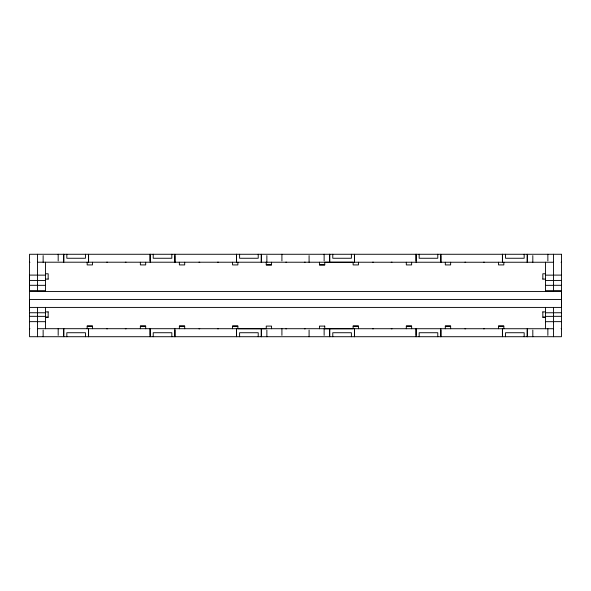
<?xml version="1.0" encoding="UTF-8"?>
<svg xmlns="http://www.w3.org/2000/svg" width="591" height="591" viewBox="0 0 591 591"><rect width="100%" height="100%" fill="white"/><g stroke="black" fill="none" stroke-linecap="round" stroke-linejoin="round"><path stroke-width="0.89" d="M29.55 310.076L29.55 299.438L561.45 299.438M29.55 276.411L29.55 291.459L561.45 291.459M29.55 262.249L29.934 262.249M37.529 262.205L553.471 262.249M561.066 262.249L561.45 262.249M266.245 264.886L271.565 264.886M319.435 264.886L324.755 264.886M45.507 273.788L48.167 273.773L48.167 279.107M545.493 273.788L542.833 273.773L542.833 279.107M29.55 275.103L37.529 275.103M553.471 275.103L561.45 275.103M37.529 275.14L45.507 275.14M545.493 275.14L553.471 275.14M45.507 279.107L48.167 279.092M542.833 279.092L545.493 279.107M29.55 280.422L45.507 280.459M545.493 280.459L561.45 280.422M29.55 285.298L37.529 285.298M553.471 285.298L561.45 285.298M37.529 285.335L45.507 285.335M545.493 285.335L553.471 285.335M29.55 290.617L37.529 290.617M553.471 290.617L561.45 290.617L561.45 307.416L29.55 307.416M45.507 290.654L37.529 290.654L37.529 254.27M545.493 290.654L553.471 290.654L553.471 254.27M45.507 311.908L48.167 311.908M542.833 311.908L545.493 311.908M29.55 312.735L45.507 312.779M545.493 312.779L561.45 312.735M29.55 316.325L37.529 316.325M553.471 316.325L561.45 316.325M37.529 316.362L45.507 316.362M545.493 316.362L553.471 316.362M48.167 317.212L45.507 317.212L48.167 317.227L48.167 311.893M542.833 317.212L545.493 317.212L542.833 317.227L542.833 311.893M29.55 321.644L37.529 321.644M553.471 321.644L561.45 321.644M37.529 321.681L45.507 321.681M545.493 321.681L553.471 321.681M87.172 328.751L87.172 326.077L92.492 326.077L92.492 328.751M140.363 328.751L140.363 326.077L145.681 326.077L145.681 328.751M179.369 328.751L179.369 326.077L184.688 326.077L184.688 328.751M232.559 328.751L232.559 326.077L237.877 326.077L237.877 328.751L266.245 328.773L266.245 326.092L271.565 326.092L271.565 328.773M324.755 326.092L324.755 328.773L353.123 328.751L353.123 326.077L358.442 326.077L358.442 328.751M406.312 328.751L406.312 326.077L411.632 326.077L411.632 328.751M445.318 328.751L445.318 326.077L450.637 326.077L450.637 328.751M498.508 328.751L498.508 326.077L503.827 326.077L503.827 328.751M87.172 326.092L92.492 326.092M140.363 326.092L145.681 326.092M179.369 326.092L184.688 326.092M232.559 326.092L237.877 326.092M324.755 326.114L319.435 326.092L319.435 328.773M353.123 326.092L358.442 326.092M406.312 326.092L411.632 326.092M445.318 326.092L450.637 326.092M498.508 326.092L503.827 326.092M29.55 328.736L29.934 328.736M37.529 328.692L553.471 328.736M561.066 328.736L561.45 328.736M553.471 307.416L553.471 336.715M547.864 254.27L547.864 260.919M547.864 328.736L547.864 335.385M545.493 262.205L545.493 291.503M545.493 307.446L545.493 328.751M532.816 255.6L532.816 262.249M532.816 330.066L532.816 336.715M527.32 255.6L527.32 262.249M527.32 330.066L527.32 336.715M527.209 254.27L527.209 262.249M527.209 328.736L527.209 336.715M524.173 254.27L524.173 258.26L505.556 258.26L505.556 254.27M524.173 336.715L524.173 332.726L505.556 332.726L505.556 336.715M503.827 262.249L503.827 264.923L498.508 264.923L498.508 262.249M502.52 254.27L502.52 262.249M502.52 328.736L502.52 336.715M502.409 254.27L502.409 260.919M502.409 328.736L502.409 335.385M450.637 262.249L450.637 264.923L445.318 264.923L445.318 262.249M440.93 255.6L440.93 262.249M440.93 330.066L440.93 336.715M440.82 254.27L440.82 262.249M440.82 328.736L440.82 336.715M437.783 254.27L437.783 258.26L419.167 258.26L419.167 254.27M437.783 336.715L437.783 332.726L419.167 332.726L419.167 336.715M416.13 254.27L416.13 262.249M416.13 328.736L416.13 336.715M416.02 254.27L416.02 260.919M416.02 328.736L416.02 335.385M411.632 262.249L411.632 264.923L406.312 264.923L406.312 262.249M358.442 262.249L358.442 264.923L353.123 264.923L353.123 262.249L324.755 262.249L324.755 264.908L319.435 264.908L319.435 262.227M354.541 255.6L354.541 262.249M354.541 330.066L354.541 336.715M354.43 254.27L354.43 262.249M354.43 328.736L354.43 336.715M351.394 254.27L351.394 258.26L332.777 258.26L332.777 254.27M351.394 336.715L351.394 332.726L332.777 332.726L332.777 336.715M329.741 254.27L329.741 262.249M329.741 328.736L329.741 336.715M329.63 254.27L329.63 260.919M329.63 328.736L329.63 335.385M324.134 254.27L324.134 260.919M324.134 328.736L324.134 335.385M309.086 255.6L309.086 262.249M309.086 330.066L309.086 336.715M281.914 254.27L281.914 260.919M281.914 328.736L281.914 335.385M271.565 262.227L271.565 264.908L266.245 264.908L266.245 262.227M266.866 255.6L266.866 262.249M266.866 330.066L266.866 336.715M261.37 255.6L261.37 262.249M261.37 330.066L261.37 336.715M261.259 254.27L261.259 262.249M261.259 328.736L261.259 336.715M258.223 254.27L258.223 258.26L239.606 258.26L239.606 254.27M258.223 336.715L258.223 332.726L239.606 332.726L239.606 336.715M237.877 262.249L237.877 264.923L232.559 264.923L232.559 262.249M236.57 254.27L236.57 262.249M236.57 328.736L236.57 336.715M236.459 254.27L236.459 260.919M236.459 328.736L236.459 335.385M184.688 262.249L184.688 264.923L179.369 264.923L179.369 262.249M174.98 255.6L174.98 262.249M174.98 330.066L174.98 336.715M174.87 254.27L174.87 262.249M174.87 328.736L174.87 336.715M171.833 254.27L171.833 258.26L153.217 258.26L153.217 254.27M171.833 336.715L171.833 332.726L153.217 332.726L153.217 336.715M150.18 254.27L150.18 262.249M150.18 328.736L150.18 336.715M150.07 254.27L150.07 260.919M150.07 328.736L150.07 335.385M145.681 262.249L145.681 264.923L140.363 264.908L140.363 262.249M92.492 262.249L92.492 264.923L87.172 264.923L87.172 262.249M88.591 255.6L88.591 262.249M88.591 330.066L88.591 336.715M88.48 254.27L88.48 262.249M88.48 328.736L88.48 336.715M85.444 254.27L85.444 258.26L66.827 258.26L66.827 254.27M85.444 336.715L85.444 332.726L66.827 332.726L66.827 336.715M63.791 254.27L63.791 262.249M63.791 328.736L63.791 336.715M63.68 254.27L63.68 260.919M63.68 328.736L63.68 335.385M58.184 254.27L58.184 260.919M58.184 328.736L58.184 335.385M45.507 262.205L45.507 291.503M45.507 307.446L45.507 328.751M43.136 255.6L43.136 262.249M43.136 330.066L43.136 336.715M37.529 307.416L37.529 336.715M125.292 328.751A1.995 1.995 0 0 1 126.023 328.892M106.831 328.892A1.995 1.995 0 0 1 107.562 328.751M217.488 328.751A1.995 1.995 0 0 1 218.219 328.892M199.027 328.892A1.995 1.995 0 0 1 199.758 328.751M126.023 262.123A1.995 1.995 0 0 1 125.292 262.264M107.562 262.264A1.995 1.995 0 0 1 106.831 262.123M218.219 262.123A1.995 1.995 0 0 1 217.488 262.264M199.758 262.264A1.995 1.995 0 0 1 199.027 262.123M391.242 328.751A1.995 1.995 0 0 1 391.973 328.892M372.781 328.892A1.995 1.995 0 0 1 373.512 328.751M483.438 328.751A1.995 1.995 0 0 1 484.169 328.892M464.977 328.892A1.995 1.995 0 0 1 465.708 328.751M391.973 262.123A1.995 1.995 0 0 1 391.242 262.264M373.512 262.264A1.995 1.995 0 0 1 372.781 262.123M484.169 262.123A1.995 1.995 0 0 1 483.438 262.264M465.708 262.264A1.995 1.995 0 0 1 464.977 262.123M304.365 328.773A1.995 1.995 0 0 1 305.096 328.914M285.904 328.914A1.995 1.995 0 0 1 286.635 328.773M305.096 262.108A1.995 1.995 0 0 1 304.365 262.249M286.635 262.249A1.995 1.995 0 0 1 285.904 262.108M561.45 254.27L29.55 254.27L29.55 336.715L561.45 336.715L561.45 254.27"/></g></svg>
